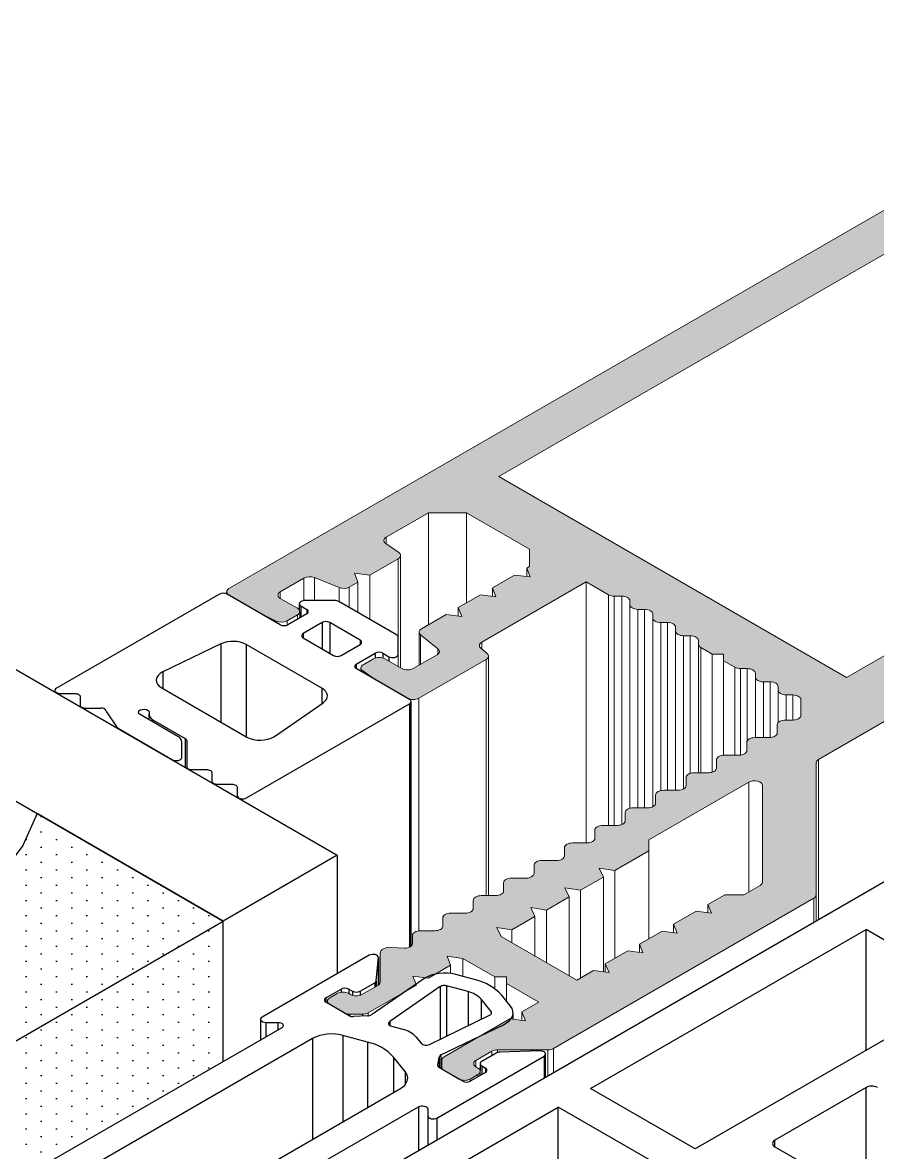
# Model space of a CAD drawing. Header units: millimetres. Extents: x 12 to 3612, y 18 to 315.
# Drawn here: x 308.69 to 326.5, y 238.19 to 261.73 of the extents above; entities that cross this region are included whole.
import ezdxf

# ---------------------------------------------------------------- set-up
doc = ezdxf.new("R2010")
doc.units = ezdxf.units.MM
doc.linetypes.add('SLD-Katı', pattern=[0])
doc.layers.add('Aksesuar', color=7, linetype='Continuous')
pattern_1 = [(90, (1216.48986, -6036.8666), (-0.3175, 0.15875), [0, -0.3175])]

# ---------------------------------------------------------------- blocks, each defined once
blk = doc.blocks.new('MN50ICV_F.G.')
h = blk.add_hatch(color=253)
h.paths.add_polyline_path([(-133.801, 549.916), (-101.087, 568.801), (-109.998, 573.946), (-149.484, 551.151, 0.577391), (-149.505, 551.025), (-149.484, 551.013), (-148.816, 550.628, 0.017894), (-148.805, 550.622), (-148.498, 550.473, 0.228585), (-148.271, 550.479), (-148.059, 550.602, 0.690074), (-148.059, 550.739), (-148.415, 550.945, -0.690062), (-148.415, 551.082), (-147.921, 551.367, -0.214366), (-147.705, 551.378), (-147.191, 551.17, 0.214356), (-146.976, 551.181), (-146.799, 551.283), (-146.87, 551.471), (-146.546, 551.429), (-145.955, 551.77), (-145.935, 551.784), (-145.92, 551.8), (-145.91, 551.817), (-145.906, 551.835), (-145.907, 551.853), (-145.915, 551.87), (-145.927, 551.887), (-145.945, 551.901), (-146.217, 552.088), (-146.235, 552.103), (-146.247, 552.12), (-146.255, 552.137), (-146.256, 552.155), (-146.252, 552.173), (-146.242, 552.19), (-146.227, 552.206), (-146.207, 552.219), (-145.326, 552.728), (-144.534, 552.728), (-143.219, 551.969), (-143.219, 551.612), (-143.279, 551.578), (-143.207, 551.391), (-143.531, 551.432), (-143.992, 551.166), (-143.92, 550.979), (-144.244, 551.021), (-144.705, 550.755), (-144.633, 550.568), (-144.957, 550.609), (-145.471, 550.312), (-145.49, 550.299), (-145.504, 550.285), (-145.514, 550.269), (-145.519, 550.252), (-145.519, 550.235), (-145.514, 550.219), (-145.504, 550.203), (-145.49, 550.188), (-145.129, 549.891), (-145.115, 549.876), (-145.105, 549.861), (-145.1, 549.844), (-145.1, 549.827), (-145.105, 549.81), (-145.115, 549.794), (-145.129, 549.78), (-145.148, 549.767), (-145.643, 549.481, -0.243681), (-145.88, 549.481), (-146.237, 549.687, 0.243687), (-146.474, 549.687), (-146.687, 549.564), (-146.707, 549.551), (-146.722, 549.535), (-146.732, 549.518), (-146.736, 549.5), (-146.735, 549.482), (-146.728, 549.465), (-146.715, 549.448), (-146.697, 549.433), (-146.439, 549.256, 0.019291), (-146.43, 549.25), (-146.43, 549.25), (-145.761, 548.864, 0.243683), (-145.524, 548.864), (-144.122, 549.673), (-144.103, 549.686), (-144.089, 549.701), (-144.079, 549.717), (-144.073, 549.734), (-144.073, 549.75), (-144.079, 549.767), (-144.089, 549.783), (-144.103, 549.798), (-144.235, 549.906), (-144.25, 549.921), (-144.26, 549.937), (-144.265, 549.954), (-144.265, 549.971), (-144.26, 549.987), (-144.25, 550.003), (-144.235, 550.018), (-144.216, 550.031), (-142.039, 551.288), (-141.573, 551.019, 0.128038), (-141.454, 550.991), (-141.296, 550.991), (-141.263, 550.989), (-141.232, 550.983), (-141.203, 550.974), (-141.177, 550.962), (-141.156, 550.947), (-141.141, 550.931), (-141.131, 550.913), (-141.128, 550.894), (-141.128, 550.813), (-141.125, 550.794), (-141.115, 550.776), (-141.1, 550.759), (-141.079, 550.745), (-141.053, 550.733), (-141.024, 550.724), (-140.993, 550.718), (-140.96, 550.716), (-140.821, 550.716), (-140.788, 550.714), (-140.756, 550.709), (-140.727, 550.7), (-140.702, 550.688), (-140.681, 550.673), (-140.665, 550.656), (-140.656, 550.638), (-140.653, 550.619), (-140.653, 550.539), (-140.649, 550.52), (-140.64, 550.502), (-140.624, 550.485), (-140.603, 550.47), (-140.578, 550.458), (-140.549, 550.449), (-140.517, 550.444), (-140.485, 550.442), (-140.345, 550.442), (-140.313, 550.44), (-140.281, 550.434), (-140.252, 550.426), (-140.227, 550.413), (-140.206, 550.399), (-140.19, 550.382), (-140.181, 550.364), (-140.177, 550.345), (-140.177, 550.265), (-140.174, 550.246), (-140.165, 550.227), (-140.149, 550.211), (-140.128, 550.196), (-140.103, 550.184), (-140.074, 550.175), (-140.042, 550.169), (-140.009, 550.167), (-139.87, 550.167), (-139.837, 550.166), (-139.806, 550.16), (-139.777, 550.151), (-139.751, 550.139), (-139.73, 550.124), (-139.715, 550.108), (-139.705, 550.089), (-139.702, 550.07), (-139.702, 549.99, 0.267638), (-139.653, 549.922), (-139.415, 549.784), (-139.177, 549.784), (-139.177, 549.647), (-138.94, 549.51, 0.128037), (-138.821, 549.482), (-138.682, 549.482), (-138.649, 549.48), (-138.618, 549.474), (-138.589, 549.465), (-138.563, 549.453), (-138.542, 549.438), (-138.527, 549.422), (-138.517, 549.404), (-138.514, 549.385), (-138.514, 549.304), (-138.511, 549.285), (-138.501, 549.267), (-138.486, 549.25), (-138.465, 549.236), (-138.439, 549.224), (-138.41, 549.215), (-138.379, 549.209), (-138.346, 549.207), (-138.207, 549.207), (-138.174, 549.205), (-138.142, 549.2), (-138.113, 549.191), (-138.088, 549.179), (-138.067, 549.164), (-138.051, 549.147), (-138.042, 549.129), (-138.039, 549.11), (-138.039, 549.03), (-138.035, 549.011), (-138.026, 548.993), (-138.01, 548.976), (-137.989, 548.961), (-137.964, 548.949), (-137.935, 548.94), (-137.903, 548.935), (-137.871, 548.933), (-137.731, 548.933), (-137.699, 548.931), (-137.667, 548.925), (-137.638, 548.917), (-137.613, 548.904), (-137.592, 548.89), (-137.576, 548.873), (-137.567, 548.855), (-137.563, 548.836), (-137.563, 548.507), (-137.567, 548.488), (-137.576, 548.47), (-137.592, 548.453), (-137.613, 548.438), (-137.638, 548.426), (-137.667, 548.417), (-137.699, 548.412), (-137.731, 548.41), (-137.889, 548.41), (-137.922, 548.408), (-137.953, 548.402), (-137.982, 548.393), (-138.008, 548.381), (-138.029, 548.367), (-138.044, 548.35), (-138.054, 548.332), (-138.057, 548.313), (-138.057, 548.141), (-138.06, 548.122), (-138.07, 548.104), (-138.085, 548.087), (-138.106, 548.072), (-138.132, 548.06), (-138.161, 548.051), (-138.192, 548.046), (-138.225, 548.044), (-138.514, 548.044), (-138.523, 548.044), (-138.556, 548.042), (-138.587, 548.037), (-138.616, 548.028), (-138.642, 548.016), (-138.662, 548.001), (-138.678, 547.984), (-138.688, 547.966), (-138.691, 547.947), (-138.691, 547.775), (-138.694, 547.756), (-138.704, 547.738), (-138.719, 547.721), (-138.74, 547.707), (-138.765, 547.695), (-138.795, 547.686), (-138.826, 547.68), (-138.859, 547.678), (-139.156, 547.678), (-139.189, 547.676), (-139.221, 547.671), (-139.25, 547.662), (-139.275, 547.65), (-139.296, 547.635), (-139.312, 547.618), (-139.321, 547.6), (-139.324, 547.581), (-139.324, 547.409), (-139.328, 547.39), (-139.337, 547.372), (-139.353, 547.355), (-139.374, 547.341), (-139.399, 547.329), (-139.428, 547.32), (-139.46, 547.314), (-139.492, 547.312), (-139.702, 547.312), (-139.79, 547.312), (-139.823, 547.31), (-139.854, 547.305), (-139.883, 547.296), (-139.909, 547.284), (-139.93, 547.269), (-139.945, 547.252), (-139.955, 547.234), (-139.958, 547.215), (-139.958, 547.044), (-139.961, 547.025), (-139.971, 547.006), (-139.986, 546.99), (-140.007, 546.975), (-140.033, 546.963), (-140.062, 546.954), (-140.093, 546.948), (-140.126, 546.947), (-140.177, 546.947), (-140.424, 546.947), (-140.457, 546.945), (-140.488, 546.939), (-140.517, 546.93), (-140.543, 546.918), (-140.564, 546.903), (-140.579, 546.887), (-140.589, 546.868), (-140.592, 546.85), (-140.592, 546.678), (-140.595, 546.659), (-140.605, 546.641), (-140.62, 546.624), (-140.641, 546.609), (-140.653, 546.604), (-140.666, 546.597), (-140.696, 546.588), (-140.727, 546.583), (-140.76, 546.581), (-141.057, 546.581), (-141.09, 546.579), (-141.122, 546.573), (-141.151, 546.564), (-141.176, 546.552), (-141.197, 546.538), (-141.213, 546.521), (-141.222, 546.503), (-141.226, 546.484), (-141.226, 546.312), (-141.229, 546.293), (-141.238, 546.275), (-141.254, 546.258), (-141.275, 546.243), (-141.3, 546.231), (-141.329, 546.222), (-141.361, 546.217), (-141.394, 546.215), (-141.691, 546.215), (-141.724, 546.213), (-141.755, 546.208), (-141.785, 546.199), (-141.81, 546.186), (-141.831, 546.172), (-141.846, 546.155), (-141.856, 546.137), (-141.859, 546.118), (-141.859, 545.946), (-141.862, 545.927), (-141.872, 545.909), (-141.888, 545.892), (-141.908, 545.877), (-141.934, 545.865), (-141.963, 545.856), (-141.994, 545.851), (-142.027, 545.849), (-142.325, 545.849), (-142.358, 545.847), (-142.389, 545.842), (-142.418, 545.833), (-142.444, 545.821), (-142.465, 545.806), (-142.48, 545.789), (-142.49, 545.771), (-142.493, 545.752), (-142.493, 545.58), (-142.496, 545.561), (-142.506, 545.543), (-142.521, 545.526), (-142.542, 545.512), (-142.568, 545.5), (-142.597, 545.491), (-142.628, 545.485), (-142.661, 545.483), (-142.959, 545.483), (-142.991, 545.481), (-143.023, 545.476), (-143.052, 545.467), (-143.077, 545.455), (-143.098, 545.44), (-143.114, 545.423), (-143.123, 545.405), (-143.127, 545.386), (-143.127, 545.214), (-143.13, 545.196), (-143.139, 545.177), (-143.155, 545.161), (-143.176, 545.146), (-143.201, 545.134), (-143.23, 545.125), (-143.262, 545.119), (-143.295, 545.117), (-143.592, 545.117), (-143.625, 545.116), (-143.657, 545.11), (-143.686, 545.101), (-143.711, 545.089), (-143.732, 545.074), (-143.747, 545.058), (-143.757, 545.039), (-143.76, 545.02), (-143.76, 544.849), (-143.763, 544.83), (-143.773, 544.812), (-143.789, 544.795), (-143.809, 544.78), (-143.835, 544.768), (-143.864, 544.759), (-143.895, 544.753), (-143.928, 544.752), (-144.226, 544.752), (-144.259, 544.75), (-144.29, 544.744), (-144.319, 544.735), (-144.345, 544.723), (-144.366, 544.709), (-144.381, 544.692), (-144.391, 544.674), (-144.394, 544.655), (-144.394, 544.483), (-144.397, 544.464), (-144.407, 544.446), (-144.422, 544.429), (-144.443, 544.414), (-144.469, 544.402), (-144.498, 544.393), (-144.529, 544.388), (-144.562, 544.386), (-144.86, 544.386), (-144.892, 544.384), (-144.924, 544.378), (-144.953, 544.369), (-144.978, 544.357), (-144.999, 544.343), (-145.015, 544.326), (-145.024, 544.308), (-145.028, 544.289), (-145.028, 544.117), (-145.031, 544.098), (-145.04, 544.08), (-145.056, 544.063), (-145.077, 544.048), (-145.102, 544.036), (-145.131, 544.027), (-145.163, 544.022), (-145.196, 544.02), (-145.493, 544.02), (-145.526, 544.018), (-145.558, 544.013), (-145.587, 544.004), (-145.612, 543.992), (-145.633, 543.977), (-145.648, 543.96), (-145.658, 543.942), (-145.661, 543.923), (-145.661, 543.751), (-145.665, 543.732), (-145.674, 543.714), (-145.69, 543.697), (-145.71, 543.683), (-145.736, 543.671), (-145.765, 543.662), (-145.797, 543.656), (-145.829, 543.654), (-146.101, 543.674), (-146.144, 543.675), (-146.187, 543.67), (-146.227, 543.66), (-146.262, 543.646), (-146.292, 543.628), (-146.314, 543.606), (-146.327, 543.582), (-146.332, 543.557), (-146.332, 542.951, -0.267621), (-146.381, 542.882), (-146.712, 542.691, -0.243682), (-146.95, 542.691), (-146.989, 542.714, 0.243687), (-147.227, 542.714), (-147.385, 542.622, 0.577374), (-147.406, 542.497), (-147.385, 542.485), (-147.078, 542.308, 0.128054), (-146.959, 542.279), (-146.702, 542.279, 0.128031), (-146.584, 542.308), (-145.821, 542.748), (-145.586, 542.91), (-145.65, 543.075), (-145.387, 543.042, -0.064877), (-145.18, 543.118), (-144.865, 543.3), (-144.937, 543.487), (-144.613, 543.445), (-143.94, 543.057), (-143.702, 543.057), (-143.702, 542.92), (-143.029, 542.531), (-143.378, 542.329), (-143.306, 542.142), (-143.611, 542.181), (-143.645, 542.143), (-143.698, 542.1), (-143.764, 542.063), (-144.237, 541.833), (-144.999, 541.393, 0.267626), (-145.049, 541.325), (-145.049, 541.176, 0.215673), (-145.014, 541.116), (-144.999, 541.108), (-144.692, 540.931, 0.243686), (-144.454, 540.931), (-144.296, 541.022, 0.690073), (-144.296, 541.159), (-144.336, 541.182, -0.690067), (-144.336, 541.319), (-144.005, 541.51, -0.128035), (-143.886, 541.539), (-142.837, 541.539, 0.128031), (-142.718, 541.567), (-137.296, 544.697, 0.267612), (-137.246, 544.766), (-137.246, 547.521, -0.267644), (-137.197, 547.589), (-134.593, 549.093, -0.243687), (-134.355, 549.093), (-132.929, 548.27, -0.690073), (-132.929, 548.133), (-133.484, 547.812, 0.690073), (-133.484, 547.675), (-132.929, 547.355, 0.243686), (-132.692, 547.355), (-131.147, 548.247), (-133.009, 549.321, -0.080572), (-133.029, 549.333), (-133.801, 549.779, -0.690067)])
h.paths.add_polyline_path([(-143.9, 544.086), (-143.588, 544.037), (-143.108, 544.314), (-143.195, 544.502), (-142.87, 544.451), (-142.395, 544.726), (-142.482, 544.913), (-142.157, 544.863), (-141.682, 545.137), (-141.769, 545.325), (-141.444, 545.275), (-140.734, 545.685), (-140.734, 545.913), (-138.653, 547.114), (-138.614, 547.131), (-138.567, 547.141), (-138.518, 547.142), (-138.47, 547.136), (-138.428, 547.121), (-138.395, 547.1), (-138.374, 547.074), (-138.367, 547.046), (-138.367, 545.034, -0.267644), (-138.416, 544.965), (-138.754, 544.77), (-139.15, 544.77), (-139.504, 544.566), (-139.431, 544.384), (-139.746, 544.426), (-140.217, 544.154), (-140.144, 543.972), (-140.459, 544.014), (-140.93, 543.742), (-140.857, 543.561), (-141.172, 543.603), (-141.647, 543.329), (-141.563, 543.148), (-141.885, 543.191), (-142.237, 542.988), (-143.813, 543.898)], flags=16)
h.paths.add_polyline_path([(-143.86, 553.483), (-110.394, 572.802), (-103.146, 568.618), (-136.613, 549.299)], flags=16)
h.paths.add_polyline_path([(-145.326, 543.034), (-145.18, 543.118, 0.064877), (-145.387, 543.042)], flags=16)
h.paths.add_polyline_path([(-145.821, 542.748), (-145.578, 542.888), (-145.586, 542.91)], flags=16)
h.paths.add_polyline_path([(-143.698, 542.1), (-143.645, 542.143), (-143.611, 542.181), (-143.63, 542.184), (-144.237, 541.833), (-143.764, 542.063)], flags=16)
at = {"layer": 'Aksesuar'}
h = blk.add_hatch(dxfattribs=at)
h.set_pattern_fill('DOTS', color=253, scale=0.2, angle=90)
h.set_pattern_definition(pattern_1)
h.paths.add_polyline_path([(-155.94, 540.565), (-149.603, 544.223), (-153.484, 546.463), (-153.783, 545.798), (-154.252, 545.166), (-154.882, 544.582), (-155.658, 544.06), (-156.562, 543.612), (-157.573, 543.249), (-158.668, 542.978), (-159.821, 542.805)])
h = blk.add_hatch(dxfattribs=at)
h.set_pattern_fill('DOTS', color=253, scale=0.2, angle=90)
h.set_pattern_definition(pattern_1)
h.paths.add_polyline_path([(-149.603, 541.296), (-149.603, 544.223), (-155.94, 540.565), (-155.94, 538.095), (-154.101, 539.157), (-154.074, 539.169), (-154.043, 539.175), (-154.011, 539.176), (-153.979, 539.171), (-153.95, 539.161), (-153.928, 539.147), (-153.914, 539.13), (-153.909, 539.111), (-153.909, 538.966), (-153.905, 538.948), (-153.891, 538.931), (-153.869, 538.916), (-153.84, 538.907), (-153.808, 538.902), (-153.776, 538.903), (-153.745, 538.909), (-153.718, 538.921)])
at = {"color": 7, "linetype": 'SLD-Katı', "lineweight": 15, "ltscale": 10}
for p, q in [((-109.998, 573.946), (-149.484, 551.151)), ((-143.86, 553.483), (-110.394, 572.802)), ((-136.613, 549.299), (-103.146, 568.618)), ((-136.613, 549.299), (-143.86, 553.483)), ((-146.207, 552.219), (-145.326, 552.728)), ((-145.326, 552.728), (-144.534, 552.728)), ((-145.326, 550.396), (-145.326, 552.728)), ((-144.534, 552.728), (-143.219, 551.969)), ((-144.534, 552.728), (-144.534, 550.853)), ((-145.945, 551.901), (-146.217, 552.088)), ((-145.906, 549.496), (-145.906, 551.839)), ((-143.219, 551.969), (-143.219, 551.612)), ((-146.546, 551.429), (-145.955, 551.77)), ((-143.219, 551.612), (-143.279, 551.578)), ((-143.279, 551.578), (-143.207, 551.391)), ((-143.279, 551.4), (-143.279, 551.578)), ((-148.415, 551.082), (-147.921, 551.367)), ((-147.705, 551.378), (-147.191, 551.17)), ((-146.87, 551.471), (-146.546, 551.429)), ((-146.799, 551.283), (-146.87, 551.471)), ((-146.546, 550.506), (-146.546, 551.429)), ((-143.531, 551.432), (-143.992, 551.166)), ((-143.207, 551.391), (-143.531, 551.432)), ((-146.976, 551.181), (-146.799, 551.283)), ((-146.799, 550.652), (-146.799, 551.283)), ((-144.216, 550.031), (-142.039, 551.288)), ((-143.992, 551.166), (-143.92, 550.979)), ((-143.992, 550.988), (-143.992, 551.166)), ((-142.039, 551.288), (-141.573, 551.019)), ((-142.039, 545.849), (-142.039, 551.288)), ((-149.534, 551.082), (-149.534, 551.041)), ((-149.484, 551.013), (-148.816, 550.628)), ((-148.059, 550.739), (-148.415, 550.945)), ((-144.244, 551.021), (-144.705, 550.755)), ((-143.92, 550.979), (-144.244, 551.021)), ((-141.454, 550.991), (-141.296, 550.991)), ((-141.128, 550.894), (-141.128, 550.813)), ((-141.128, 546.572), (-141.128, 550.894)), ((-148.805, 550.622), (-148.498, 550.473)), ((-148.009, 550.539), (-148.009, 550.67)), ((-144.705, 550.755), (-144.633, 550.568)), ((-144.705, 550.577), (-144.705, 550.755)), ((-141.128, 546.572), (-141.128, 550.813)), ((-140.96, 550.716), (-140.821, 550.716)), ((-140.653, 550.539), (-140.653, 550.619)), ((-140.653, 546.603), (-140.653, 550.619)), ((-148.271, 550.479), (-148.059, 550.602)), ((-144.957, 550.609), (-145.471, 550.312)), ((-144.633, 550.568), (-144.957, 550.609)), ((-140.653, 546.603), (-140.653, 550.539)), ((-140.485, 550.442), (-140.345, 550.442)), ((-145.52, 550.244), (-145.52, 549.552)), ((-145.49, 550.188), (-145.129, 549.891)), ((-140.177, 550.265), (-140.177, 550.345)), ((-140.177, 546.947), (-140.177, 550.345)), ((-140.177, 546.947), (-140.177, 550.265)), ((-140.009, 550.167), (-139.87, 550.167)), ((-139.702, 549.99), (-139.702, 550.07)), ((-139.702, 547.312), (-139.702, 550.07)), ((-139.702, 547.312), (-139.702, 549.99)), ((-139.415, 549.784), (-139.653, 549.922)), ((-146.474, 549.687), (-146.687, 549.564)), ((-145.88, 549.481), (-146.237, 549.687)), ((-145.959, 549.775), (-145.959, 549.527)), ((-145.148, 549.767), (-145.643, 549.481)), ((-145.524, 548.864), (-144.122, 549.673)), ((-144.103, 549.798), (-144.235, 549.906)), ((-144.073, 544.752), (-144.073, 549.742)), ((-139.177, 549.784), (-139.415, 549.784)), ((-139.415, 547.323), (-139.415, 549.784)), ((-139.177, 549.784), (-139.177, 549.647)), ((-146.736, 549.496), (-146.736, 549.427)), ((-139.177, 549.647), (-138.94, 549.51)), ((-139.177, 547.677), (-139.177, 549.647)), ((-138.821, 549.482), (-138.682, 549.482)), ((-146.697, 549.433), (-146.439, 549.256)), ((-146.43, 549.25), (-145.761, 548.864)), ((-138.514, 549.304), (-138.514, 549.385)), ((-138.514, 548.044), (-138.514, 549.385)), ((-138.514, 548.044), (-138.514, 549.304)), ((-138.207, 549.207), (-138.346, 549.207)), ((-138.039, 549.03), (-138.039, 549.11)), ((-138.039, 548.357), (-138.039, 549.11)), ((-138.039, 548.357), (-138.039, 549.03)), ((-134.593, 549.093), (-137.197, 547.589)), ((-137.871, 548.933), (-137.731, 548.933)), ((-137.563, 548.507), (-137.563, 548.836)), ((-138.057, 548.313), (-138.057, 548.141)), ((-137.889, 548.41), (-137.731, 548.41)), ((-138.523, 548.044), (-138.225, 548.044)), ((-138.691, 547.947), (-138.691, 547.775)), ((-139.324, 547.581), (-139.324, 547.409)), ((-139.156, 547.678), (-138.859, 547.678)), ((-137.246, 544.766), (-137.246, 547.521)), ((-138.653, 547.114), (-140.734, 545.913)), ((-139.958, 547.215), (-139.958, 547.044)), ((-139.79, 547.312), (-139.492, 547.312)), ((-140.592, 546.85), (-140.592, 546.678)), ((-140.424, 546.947), (-140.126, 546.947)), ((-138.367, 545.034), (-138.367, 547.046)), ((-141.226, 546.484), (-141.226, 546.312)), ((-141.057, 546.581), (-140.76, 546.581)), ((-141.691, 546.215), (-141.394, 546.215)), ((-141.859, 546.118), (-141.859, 545.946)), ((-140.734, 545.913), (-140.734, 545.685)), ((-142.493, 545.752), (-142.493, 545.58)), ((-142.325, 545.849), (-142.027, 545.849)), ((-140.734, 545.685), (-141.444, 545.275)), ((-140.734, 543.856), (-140.734, 545.685)), ((-142.959, 545.483), (-142.661, 545.483)), ((-143.127, 545.386), (-143.127, 545.214)), ((-141.444, 545.275), (-141.769, 545.325)), ((-141.769, 545.325), (-141.682, 545.137)), ((-141.444, 543.445), (-141.444, 545.275)), ((-143.76, 545.02), (-143.76, 544.849)), ((-143.592, 545.117), (-143.295, 545.117)), ((-141.682, 545.137), (-142.157, 544.863)), ((-141.682, 543.164), (-141.682, 545.137)), ((-138.754, 544.77), (-138.416, 544.965)), ((-144.226, 544.752), (-143.928, 544.752)), ((-142.157, 544.863), (-142.482, 544.913)), ((-142.482, 544.913), (-142.395, 544.726)), ((-142.157, 543.034), (-142.157, 544.863)), ((-139.504, 544.566), (-139.15, 544.77)), ((-139.15, 544.77), (-138.754, 544.77)), ((-137.246, 544.223), (-137.246, 544.766)), ((-144.394, 544.655), (-144.394, 544.483)), ((-142.87, 544.451), (-143.195, 544.502)), ((-143.195, 544.502), (-143.108, 544.314)), ((-142.395, 544.726), (-142.87, 544.451)), ((-142.718, 541.567), (-137.296, 544.697)), ((-142.395, 543.08), (-142.395, 544.726)), ((-139.431, 544.384), (-139.504, 544.566)), ((-139.504, 544.394), (-139.504, 544.566)), ((-145.028, 544.289), (-145.028, 544.117)), ((-144.86, 544.386), (-144.562, 544.386)), ((-143.108, 544.314), (-143.588, 544.037)), ((-143.108, 543.491), (-143.108, 544.314)), ((-142.87, 543.354), (-142.87, 544.451)), ((-140.217, 544.154), (-139.746, 544.426)), ((-139.746, 544.426), (-139.431, 544.384)), ((-143.588, 544.037), (-143.9, 544.086)), ((-143.9, 544.086), (-143.813, 543.898)), ((-143.588, 543.768), (-143.588, 544.037)), ((-140.144, 543.972), (-140.217, 544.154)), ((-140.217, 543.982), (-140.217, 544.154)), ((-145.661, 543.923), (-145.661, 543.751)), ((-145.493, 544.02), (-145.196, 544.02)), ((-143.813, 543.898), (-142.237, 542.988)), ((-140.93, 543.742), (-140.459, 544.014)), ((-140.459, 544.014), (-140.144, 543.972)), ((-146.332, 542.951), (-146.332, 543.557)), ((-146.101, 543.674), (-145.829, 543.654)), ((-141.647, 543.329), (-141.172, 543.603)), ((-141.172, 543.603), (-140.857, 543.561)), ((-140.857, 543.561), (-140.93, 543.742)), ((-140.93, 543.571), (-140.93, 543.742)), ((-144.937, 543.487), (-144.613, 543.445)), ((-144.865, 543.3), (-144.937, 543.487)), ((-144.613, 543.445), (-143.94, 543.057)), ((-144.613, 543.067), (-144.613, 543.445)), ((-141.563, 543.148), (-141.647, 543.329)), ((-141.647, 543.16), (-141.647, 543.329)), ((-145.326, 543.034), (-144.865, 543.3)), ((-144.865, 543.128), (-144.865, 543.3)), ((-142.237, 542.988), (-141.885, 543.191)), ((-141.885, 543.191), (-141.563, 543.148)), ((-146.712, 542.691), (-146.381, 542.882)), ((-146.584, 542.308), (-145.578, 542.888)), ((-145.65, 543.075), (-145.326, 543.034)), ((-145.578, 542.888), (-145.65, 543.075)), ((-143.94, 543.057), (-143.702, 543.057)), ((-143.94, 542.808), (-143.94, 543.057)), ((-143.702, 543.057), (-143.702, 542.92)), ((-143.702, 542.92), (-143.029, 542.531)), ((-143.702, 542.554), (-143.702, 542.92)), ((-147.385, 542.622), (-147.227, 542.714)), ((-146.989, 542.714), (-146.95, 542.691)), ((-147.434, 542.554), (-147.434, 542.514)), ((-147.078, 542.308), (-147.385, 542.485)), ((-143.029, 542.531), (-143.378, 542.329)), ((-146.959, 542.279), (-146.702, 542.279)), ((-143.63, 542.184), (-144.999, 541.393)), ((-143.306, 542.142), (-143.63, 542.184)), ((-143.378, 542.329), (-143.306, 542.142)), ((-143.378, 542.151), (-143.378, 542.329)), ((-144.336, 541.319), (-144.005, 541.51)), ((-143.886, 541.539), (-142.837, 541.539)), ((-145.049, 541.325), (-145.049, 541.176)), ((-145.049, 541.136), (-145.049, 541.176)), ((-144.999, 541.108), (-144.692, 540.931)), ((-144.454, 540.931), (-144.296, 541.022)), ((-144.296, 541.159), (-144.336, 541.182)), ((-144.247, 541.005), (-144.247, 541.091))]:
    blk.add_line(p, q, dxfattribs=at)
at = {"color": 8, "linetype": 'SLD-Katı', "lineweight": 15, "ltscale": 10}
for p, q in [((-146.207, 552.219), (-146.207, 552.082)), ((-145.955, 549.525), (-145.955, 551.77)), ((-147.921, 550.899), (-147.921, 551.367)), ((-147.705, 551.378), (-147.705, 550.899)), ((-147.191, 550.878), (-147.191, 551.17)), ((-146.976, 551.181), (-146.976, 550.754)), ((-148.415, 551.082), (-148.415, 550.945)), ((-141.573, 546.215), (-141.573, 551.019)), ((-141.454, 546.215), (-141.454, 550.991)), ((-141.296, 546.233), (-141.296, 550.991)), ((-148.805, 550.622), (-148.805, 550.621)), ((-140.96, 546.581), (-140.96, 550.716)), ((-140.821, 546.581), (-140.821, 550.716)), ((-148.498, 550.444), (-148.498, 550.473)), ((-148.271, 550.479), (-148.271, 550.389)), ((-148.059, 550.51), (-148.059, 550.602)), ((-140.485, 546.94), (-140.485, 550.442)), ((-140.345, 546.947), (-140.345, 550.442)), ((-145.49, 550.188), (-145.49, 549.57)), ((-140.009, 546.974), (-140.009, 550.167)), ((-139.87, 547.301), (-139.87, 550.167)), ((-144.216, 550.031), (-144.216, 549.891)), ((-139.653, 547.312), (-139.653, 549.922)), ((-145.129, 549.78), (-145.129, 549.891)), ((-144.122, 544.752), (-144.122, 549.673)), ((-138.94, 547.678), (-138.94, 549.51)), ((-138.821, 547.681), (-138.821, 549.482)), ((-138.682, 547.978), (-138.682, 549.482)), ((-146.697, 549.433), (-146.697, 549.404)), ((-146.439, 549.256), (-146.439, 549.256)), ((-138.346, 548.044), (-138.346, 549.207)), ((-138.207, 548.045), (-138.207, 549.207)), ((-145.524, 548.864), (-145.524, 544.018)), ((-137.871, 548.41), (-137.871, 548.933)), ((-137.731, 548.41), (-137.731, 548.933)), ((-137.563, 548.507), (-137.563, 548.836)), ((-137.197, 547.589), (-137.197, 544.251)), ((-138.653, 544.828), (-138.653, 547.114)), ((-137.296, 544.194), (-137.296, 544.697)), ((-146.959, 542.279), (-146.959, 542.241)), ((-146.702, 542.241), (-146.702, 542.279)), ((-146.584, 542.308), (-146.584, 542.247)), ((-144.005, 541.419), (-144.005, 541.51)), ((-143.886, 541.539), (-143.886, 541.483)), ((-142.837, 540.996), (-142.837, 541.539)), ((-142.718, 541.567), (-142.718, 541.064)), ((-144.336, 541.319), (-144.336, 541.182)), ((-144.296, 540.976), (-144.296, 541.022)), ((-144.454, 540.931), (-144.454, 540.885))]:
    blk.add_line(p, q, dxfattribs=at)
at = {"color": 35}
for p, q in [((-149.682, 551.036), (-153.081, 549.074)), ((-148.415, 550.396), (-149.524, 551.036)), ((-147.273, 550.899), (-147.907, 550.899)), ((-145.992, 550.186), (-147.194, 550.88)), ((-147.861, 550.625), (-148.257, 550.396)), ((-148.019, 550.834), (-148.019, 550.703)), ((-147.986, 550.789), (-147.861, 550.716)), ((-147.986, 550.789), (-147.986, 550.552)), ((-147.861, 550.716), (-147.861, 550.625)), ((-147.544, 550.442), (-147.94, 550.213)), ((-147.544, 550.442), (-147.544, 549.893)), ((-146.752, 550.076), (-147.385, 550.442)), ((-147.385, 550.442), (-147.385, 549.802)), ((-147.94, 550.213), (-147.94, 550.122)), ((-149.654, 549.996), (-150.86, 549.412)), ((-149.654, 549.996), (-149.654, 548.367)), ((-147.547, 549.072), (-149.124, 549.982)), ((-149.124, 549.982), (-149.124, 548.062)), ((-147.94, 550.122), (-147.306, 549.756)), ((-147.148, 549.756), (-146.752, 549.984)), ((-146.752, 550.076), (-146.752, 549.984)), ((-145.959, 549.775), (-145.959, 550.141)), ((-146.831, 549.573), (-146.435, 549.802)), ((-146.435, 549.802), (-146.435, 549.704)), ((-146.276, 549.802), (-146.151, 549.729)), ((-146.276, 549.802), (-146.276, 549.704)), ((-146.151, 549.729), (-146.151, 549.638)), ((-146.831, 549.573), (-146.831, 549.481)), ((-145.722, 548.841), (-146.831, 549.481)), ((-150.86, 549.412), (-150.86, 549.064)), ((-150.885, 549.078), (-149.114, 548.056)), ((-147.547, 549.072), (-147.547, 548.751)), ((-153.002, 548.964), (-152.698, 548.964)), ((-152.586, 548.899), (-152.586, 548.724)), ((-149.12, 546.788), (-145.722, 548.75)), ((-148.536, 548.07), (-147.524, 548.766)), ((-145.722, 548.75), (-145.722, 543.677)), ((-145.689, 543.698), (-145.689, 548.796)), ((-152.474, 548.659), (-152.154, 548.659)), ((-152.035, 548.581), (-151.822, 548.264)), ((-150.549, 548.07), (-151.338, 548.526)), ((-151.153, 548.531), (-151.153, 548.419)), ((-151.071, 548.417), (-150.399, 548.029)), ((-151.071, 548.417), (-151.071, 548.371)), ((-151.797, 548.242), (-150.658, 547.584)), ((-150.399, 548.029), (-150.399, 547.426)), ((-150.467, 547.63), (-150.467, 547.956)), ((-150.366, 547.983), (-150.366, 547.442)), ((-150.254, 547.378), (-149.951, 547.378)), ((-149.839, 547.313), (-149.839, 547.138)), ((-149.727, 547.073), (-149.424, 547.073)), ((-149.312, 547.009), (-149.312, 546.834))]:
    blk.add_line(p, q, dxfattribs=at)
at = {"color": 31}
for p, q in [((-133.395, 546.446), (-149.712, 537.026)), ((-141.95, 540.73), (-136.207, 544.045)), ((-134.029, 542.788), (-136.207, 544.045)), ((-136.207, 541.531), (-136.207, 544.045)), ((-146.562, 543.509), (-148.794, 542.221)), ((-146.415, 542.978), (-146.371, 543.46)), ((-146.371, 542.889), (-146.371, 543.464)), ((-146.371, 543.46), (-146.371, 542.889)), ((-144.349, 542.996), (-144.758, 543.106)), ((-146.752, 542.76), (-146.447, 542.935)), ((-145.424, 543.021), (-146.517, 542.269)), ((-146.447, 542.935), (-146.447, 542.844)), ((-146.415, 542.978), (-146.415, 542.863)), ((-145.081, 542.855), (-146.135, 542.13)), ((-145.081, 542.855), (-145.081, 541.762)), ((-144.501, 542.752), (-144.948, 542.872)), ((-144.948, 542.872), (-144.948, 541.827)), ((-147.464, 542.622), (-147.148, 542.805)), ((-147.464, 542.622), (-147.464, 542.531)), ((-147.148, 542.805), (-147.148, 542.74)), ((-146.989, 542.805), (-146.91, 542.76)), ((-146.989, 542.805), (-146.989, 542.714)), ((-146.91, 542.76), (-146.91, 542.674)), ((-146.752, 542.76), (-146.752, 542.674)), ((-144.501, 542.752), (-144.501, 542.043)), ((-143.616, 542.447), (-143.807, 542.683)), ((-134.029, 542.788), (-139.771, 539.473)), ((-146.978, 542.25), (-147.464, 542.531)), ((-144.022, 542.338), (-144.23, 542.595)), ((-144.23, 542.595), (-144.23, 542.174)), ((-148.826, 542.175), (-148.826, 541.745)), ((-146.593, 542.247), (-146.889, 542.232)), ((-145.308, 541.652), (-144.052, 542.261)), ((-144.022, 542.338), (-144.022, 542.283)), ((-143.564, 542.175), (-143.564, 542.31)), ((-148.384, 542), (-153.718, 538.921)), ((-148.714, 542.111), (-148.463, 542.111)), ((-148.714, 542.111), (-148.714, 541.809)), ((-148.463, 542.111), (-148.463, 541.954)), ((-146.135, 542.13), (-146.135, 542.047)), ((-146.096, 542.03), (-145.862, 541.966)), ((-145.066, 541.432), (-143.764, 542.063)), ((-147.745, 541.775), (-152.981, 538.752)), ((-147.745, 541.775), (-147.745, 539.671)), ((-146.594, 541.7), (-147.112, 541.839)), ((-147.112, 541.839), (-147.112, 540.037)), ((-146.594, 541.7), (-146.594, 540.335)), ((-145.591, 541.81), (-145.481, 541.675)), ((-143.913, 541.472), (-144.217, 541.296)), ((-143.003, 541.516), (-143.839, 541.491)), ((-142.885, 540.968), (-142.885, 541.452)), ((-145.811, 541.088), (-146.053, 541.387)), ((-146.053, 541.387), (-146.053, 540.648)), ((-145.15, 540.117), (-142.918, 541.406)), ((-145.132, 541.217), (-145.106, 541.388)), ((-145.132, 541.217), (-145.132, 541.206)), ((-145.106, 541.388), (-145.106, 541.17)), ((-145.066, 541.432), (-145.066, 541.146)), ((-144.25, 541.251), (-144.25, 541.108)), ((-144.217, 541.205), (-144.138, 541.159)), ((-144.217, 541.205), (-144.217, 541.022)), ((-142.918, 541.406), (-142.918, 540.949)), ((-145.811, 541.088), (-145.811, 540.815)), ((-144.613, 540.885), (-145.099, 541.166)), ((-144.138, 541.068), (-144.454, 540.885)), ((-144.138, 541.159), (-144.138, 541.068)), ((-139.771, 539.473), (-141.95, 540.73)), ((-136.207, 540.753), (-138.108, 539.656)), ((-136.207, 530.481), (-136.207, 540.753)), ((-151.159, 537.7), (-145.923, 540.723)), ((-150.867, 537.275), (-145.532, 540.354)), ((-148.366, 537.026), (-142.623, 540.342)), ((-145.532, 540.354), (-145.532, 539.439)), ((-145.341, 540.308), (-145.341, 540.163)), ((-140.445, 539.084), (-142.623, 540.342)), ((-142.623, 537.827), (-142.623, 540.342)), ((-145.341, 540.163), (-145.341, 539.55)), ((-145.15, 540.117), (-145.15, 539.66)), ((-138.108, 539.519), (-138.108, 539.656)), ((-138.108, 539.519), (-137.554, 539.198))]:
    blk.add_line(p, q, dxfattribs=at)
at = {"color": 7, "linetype": 'SLD-Katı', "lineweight": 15, "ltscale": 10, "flags": 128}
for points in [[(-146.217, 552.088), (-146.235, 552.103), (-146.247, 552.12), (-146.255, 552.137), (-146.256, 552.155), (-146.252, 552.173), (-146.242, 552.19), (-146.227, 552.206), (-146.207, 552.219)], [(-145.955, 551.77), (-145.935, 551.784), (-145.92, 551.8), (-145.91, 551.817), (-145.906, 551.835), (-145.907, 551.853), (-145.915, 551.87), (-145.927, 551.887), (-145.945, 551.901)], [(-141.128, 550.894), (-141.131, 550.913), (-141.141, 550.931), (-141.156, 550.947), (-141.177, 550.962), (-141.203, 550.974), (-141.232, 550.983), (-141.263, 550.989), (-141.296, 550.991)], [(-140.96, 550.716), (-140.993, 550.718), (-141.024, 550.724), (-141.053, 550.733), (-141.079, 550.745), (-141.1, 550.759), (-141.115, 550.776), (-141.125, 550.794), (-141.128, 550.813)], [(-140.821, 550.716), (-140.788, 550.714), (-140.756, 550.709), (-140.727, 550.7), (-140.702, 550.688), (-140.681, 550.673), (-140.665, 550.656), (-140.656, 550.638), (-140.653, 550.619)], [(-140.485, 550.442), (-140.517, 550.444), (-140.549, 550.449), (-140.578, 550.458), (-140.603, 550.47), (-140.624, 550.485), (-140.64, 550.502), (-140.649, 550.52), (-140.653, 550.539)], [(-140.345, 550.442), (-140.313, 550.44), (-140.281, 550.434), (-140.252, 550.426), (-140.227, 550.413), (-140.206, 550.399), (-140.19, 550.382), (-140.181, 550.364), (-140.177, 550.345)], [(-145.471, 550.312), (-145.49, 550.299), (-145.504, 550.285), (-145.514, 550.269), (-145.519, 550.252), (-145.519, 550.235), (-145.514, 550.219), (-145.504, 550.203), (-145.49, 550.188)], [(-140.009, 550.167), (-140.042, 550.169), (-140.074, 550.175), (-140.103, 550.184), (-140.128, 550.196), (-140.149, 550.211), (-140.165, 550.227), (-140.174, 550.246), (-140.177, 550.265)], [(-139.87, 550.167), (-139.837, 550.166), (-139.806, 550.16), (-139.777, 550.151), (-139.751, 550.139), (-139.73, 550.124), (-139.715, 550.108), (-139.705, 550.089), (-139.702, 550.07)], [(-144.235, 549.906), (-144.25, 549.921), (-144.26, 549.937), (-144.265, 549.954), (-144.265, 549.971), (-144.26, 549.987), (-144.25, 550.003), (-144.235, 550.018), (-144.216, 550.031)], [(-145.129, 549.891), (-145.115, 549.876), (-145.105, 549.861), (-145.1, 549.844), (-145.1, 549.827), (-145.105, 549.81), (-145.115, 549.794), (-145.129, 549.78), (-145.148, 549.767)], [(-144.122, 549.673), (-144.103, 549.686), (-144.089, 549.701), (-144.079, 549.717), (-144.073, 549.734), (-144.073, 549.75), (-144.079, 549.767), (-144.089, 549.783), (-144.103, 549.798)], [(-146.687, 549.564), (-146.707, 549.551), (-146.722, 549.535), (-146.732, 549.518), (-146.736, 549.5), (-146.735, 549.482), (-146.728, 549.465), (-146.715, 549.448), (-146.697, 549.433)], [(-138.682, 549.482), (-138.649, 549.48), (-138.618, 549.474), (-138.589, 549.465), (-138.563, 549.453), (-138.542, 549.438), (-138.527, 549.422), (-138.517, 549.404), (-138.514, 549.385)], [(-138.346, 549.207), (-138.379, 549.209), (-138.41, 549.215), (-138.439, 549.224), (-138.465, 549.236), (-138.486, 549.25), (-138.501, 549.267), (-138.511, 549.285), (-138.514, 549.304)], [(-138.207, 549.207), (-138.174, 549.205), (-138.142, 549.2), (-138.113, 549.191), (-138.088, 549.179), (-138.067, 549.164), (-138.051, 549.147), (-138.042, 549.129), (-138.039, 549.11)], [(-137.871, 548.933), (-137.903, 548.935), (-137.935, 548.94), (-137.964, 548.949), (-137.989, 548.961), (-138.01, 548.976), (-138.026, 548.993), (-138.035, 549.011), (-138.039, 549.03)], [(-137.731, 548.933), (-137.699, 548.931), (-137.667, 548.925), (-137.638, 548.917), (-137.613, 548.904), (-137.592, 548.89), (-137.576, 548.873), (-137.567, 548.855), (-137.563, 548.836)], [(-137.563, 548.507), (-137.567, 548.488), (-137.576, 548.47), (-137.592, 548.453), (-137.613, 548.438), (-137.638, 548.426), (-137.667, 548.417), (-137.699, 548.412), (-137.731, 548.41)], [(-138.057, 548.313), (-138.054, 548.332), (-138.044, 548.35), (-138.029, 548.367), (-138.008, 548.381), (-137.982, 548.393), (-137.953, 548.402), (-137.922, 548.408), (-137.889, 548.41)], [(-138.691, 547.947), (-138.688, 547.966), (-138.678, 547.984), (-138.662, 548.001), (-138.642, 548.016), (-138.616, 548.028), (-138.587, 548.037), (-138.556, 548.042), (-138.523, 548.044)], [(-138.057, 548.141), (-138.06, 548.122), (-138.07, 548.104), (-138.085, 548.087), (-138.106, 548.072), (-138.132, 548.06), (-138.161, 548.051), (-138.192, 548.046), (-138.225, 548.044)], [(-139.324, 547.581), (-139.321, 547.6), (-139.312, 547.618), (-139.296, 547.635), (-139.275, 547.65), (-139.25, 547.662), (-139.221, 547.671), (-139.189, 547.676), (-139.156, 547.678)], [(-138.691, 547.775), (-138.694, 547.756), (-138.704, 547.738), (-138.719, 547.721), (-138.74, 547.707), (-138.765, 547.695), (-138.795, 547.686), (-138.826, 547.68), (-138.859, 547.678)], [(-139.324, 547.409), (-139.328, 547.39), (-139.337, 547.372), (-139.353, 547.355), (-139.374, 547.341), (-139.399, 547.329), (-139.428, 547.32), (-139.46, 547.314), (-139.492, 547.312)], [(-139.958, 547.215), (-139.955, 547.234), (-139.945, 547.252), (-139.93, 547.269), (-139.909, 547.284), (-139.883, 547.296), (-139.854, 547.305), (-139.823, 547.31), (-139.79, 547.312)], [(-138.653, 547.114), (-138.614, 547.131), (-138.567, 547.141), (-138.518, 547.142), (-138.47, 547.136), (-138.428, 547.121), (-138.395, 547.1), (-138.374, 547.074), (-138.367, 547.046)], [(-140.592, 546.85), (-140.589, 546.868), (-140.579, 546.887), (-140.564, 546.903), (-140.543, 546.918), (-140.517, 546.93), (-140.488, 546.939), (-140.457, 546.945), (-140.424, 546.947)], [(-139.958, 547.044), (-139.961, 547.025), (-139.971, 547.006), (-139.986, 546.99), (-140.007, 546.975), (-140.033, 546.963), (-140.062, 546.954), (-140.093, 546.948), (-140.126, 546.947)], [(-140.592, 546.678), (-140.595, 546.659), (-140.605, 546.641), (-140.62, 546.624), (-140.641, 546.609), (-140.666, 546.597), (-140.696, 546.588), (-140.727, 546.583), (-140.76, 546.581)], [(-141.226, 546.484), (-141.222, 546.503), (-141.213, 546.521), (-141.197, 546.538), (-141.176, 546.552), (-141.151, 546.564), (-141.122, 546.573), (-141.09, 546.579), (-141.057, 546.581)], [(-141.859, 546.118), (-141.856, 546.137), (-141.846, 546.155), (-141.831, 546.172), (-141.81, 546.186), (-141.785, 546.199), (-141.755, 546.208), (-141.724, 546.213), (-141.691, 546.215)], [(-141.226, 546.312), (-141.229, 546.293), (-141.238, 546.275), (-141.254, 546.258), (-141.275, 546.243), (-141.3, 546.231), (-141.329, 546.222), (-141.361, 546.217), (-141.394, 546.215)], [(-141.859, 545.946), (-141.862, 545.927), (-141.872, 545.909), (-141.888, 545.892), (-141.908, 545.877), (-141.934, 545.865), (-141.963, 545.856), (-141.994, 545.851), (-142.027, 545.849)], [(-142.493, 545.752), (-142.49, 545.771), (-142.48, 545.789), (-142.465, 545.806), (-142.444, 545.821), (-142.418, 545.833), (-142.389, 545.842), (-142.358, 545.847), (-142.325, 545.849)], [(-143.127, 545.386), (-143.123, 545.405), (-143.114, 545.423), (-143.098, 545.44), (-143.077, 545.455), (-143.052, 545.467), (-143.023, 545.476), (-142.991, 545.481), (-142.959, 545.483)], [(-142.493, 545.58), (-142.496, 545.561), (-142.506, 545.543), (-142.521, 545.526), (-142.542, 545.512), (-142.568, 545.5), (-142.597, 545.491), (-142.628, 545.485), (-142.661, 545.483)], [(-143.127, 545.214), (-143.13, 545.196), (-143.139, 545.177), (-143.155, 545.161), (-143.176, 545.146), (-143.201, 545.134), (-143.23, 545.125), (-143.262, 545.119), (-143.295, 545.117)], [(-143.76, 545.02), (-143.757, 545.039), (-143.747, 545.058), (-143.732, 545.074), (-143.711, 545.089), (-143.686, 545.101), (-143.657, 545.11), (-143.625, 545.116), (-143.592, 545.117)], [(-144.394, 544.655), (-144.391, 544.674), (-144.381, 544.692), (-144.366, 544.709), (-144.345, 544.723), (-144.319, 544.735), (-144.29, 544.744), (-144.259, 544.75), (-144.226, 544.752)], [(-143.76, 544.849), (-143.763, 544.83), (-143.773, 544.812), (-143.789, 544.795), (-143.809, 544.78), (-143.835, 544.768), (-143.864, 544.759), (-143.895, 544.753), (-143.928, 544.752)], [(-145.028, 544.289), (-145.024, 544.308), (-145.015, 544.326), (-144.999, 544.343), (-144.978, 544.357), (-144.953, 544.369), (-144.924, 544.378), (-144.892, 544.384), (-144.86, 544.386)], [(-144.394, 544.483), (-144.397, 544.464), (-144.407, 544.446), (-144.422, 544.429), (-144.443, 544.414), (-144.469, 544.402), (-144.498, 544.393), (-144.529, 544.388), (-144.562, 544.386)], [(-145.028, 544.117), (-145.031, 544.098), (-145.04, 544.08), (-145.056, 544.063), (-145.077, 544.048), (-145.102, 544.036), (-145.131, 544.027), (-145.163, 544.022), (-145.196, 544.02)], [(-145.661, 543.923), (-145.658, 543.942), (-145.648, 543.96), (-145.633, 543.977), (-145.612, 543.992), (-145.587, 544.004), (-145.558, 544.013), (-145.526, 544.018), (-145.493, 544.02)], [(-146.332, 543.557), (-146.327, 543.582), (-146.314, 543.606), (-146.292, 543.628), (-146.262, 543.646), (-146.227, 543.66), (-146.187, 543.67), (-146.144, 543.675), (-146.101, 543.674)], [(-145.661, 543.751), (-145.665, 543.732), (-145.674, 543.714), (-145.69, 543.697), (-145.71, 543.683), (-145.736, 543.671), (-145.765, 543.662), (-145.797, 543.656), (-145.829, 543.654)]]:
    blk.add_lwpolyline(points, dxfattribs=at)
at = {"color": 35, "flags": 128}
for points in [[(-147.907, 550.899), (-147.939, 550.896), (-147.969, 550.888), (-147.994, 550.875), (-148.01, 550.859), (-148.018, 550.841), (-148.017, 550.822), (-148.006, 550.804), (-147.986, 550.789)], [(-146.151, 549.729), (-146.124, 549.718), (-146.093, 549.711), (-146.061, 549.71), (-146.029, 549.715), (-146, 549.725), (-145.978, 549.739), (-145.964, 549.756), (-145.959, 549.775)], [(-150.86, 549.412), (-150.916, 549.378), (-150.959, 549.338), (-150.987, 549.294), (-150.999, 549.248), (-150.994, 549.201), (-150.973, 549.156), (-150.936, 549.115), (-150.885, 549.078)], [(-147.524, 548.766), (-147.483, 548.801), (-147.453, 548.839), (-147.436, 548.88), (-147.433, 548.922), (-147.443, 548.963), (-147.466, 549.003), (-147.501, 549.04), (-147.547, 549.072)], [(-152.698, 548.964), (-152.677, 548.963), (-152.656, 548.959), (-152.636, 548.953), (-152.619, 548.945), (-152.605, 548.935), (-152.595, 548.924), (-152.589, 548.912), (-152.586, 548.899)], [(-152.586, 548.724), (-152.584, 548.712), (-152.578, 548.699), (-152.568, 548.688), (-152.554, 548.678), (-152.537, 548.67), (-152.517, 548.664), (-152.496, 548.661), (-152.474, 548.659)], [(-151.338, 548.526), (-151.363, 548.548), (-151.371, 548.574), (-151.36, 548.599), (-151.332, 548.62), (-151.293, 548.633), (-151.247, 548.636), (-151.204, 548.627), (-151.169, 548.61), (-151.15, 548.586), (-151.149, 548.56)], [(-150.658, 547.584), (-150.632, 547.573), (-150.601, 547.567), (-150.568, 547.566), (-150.536, 547.57), (-150.508, 547.58), (-150.486, 547.594), (-150.472, 547.611), (-150.467, 547.63)], [(-150.366, 547.442), (-150.364, 547.43), (-150.358, 547.418), (-150.347, 547.407), (-150.333, 547.397), (-150.316, 547.389), (-150.297, 547.383), (-150.276, 547.379), (-150.254, 547.378)], [(-149.951, 547.378), (-149.929, 547.377), (-149.908, 547.373), (-149.889, 547.367), (-149.872, 547.359), (-149.858, 547.349), (-149.847, 547.338), (-149.841, 547.326), (-149.839, 547.313)], [(-149.839, 547.138), (-149.837, 547.125), (-149.83, 547.113), (-149.82, 547.102), (-149.806, 547.092), (-149.789, 547.084), (-149.77, 547.078), (-149.749, 547.075), (-149.727, 547.073)], [(-149.424, 547.073), (-149.402, 547.072), (-149.381, 547.068), (-149.361, 547.062), (-149.344, 547.054), (-149.331, 547.045), (-149.32, 547.033), (-149.314, 547.021), (-149.312, 547.009)], [(-149.312, 546.834), (-149.307, 546.815), (-149.293, 546.798), (-149.271, 546.784), (-149.242, 546.774), (-149.211, 546.769), (-149.178, 546.77), (-149.147, 546.777), (-149.12, 546.788)]]:
    blk.add_lwpolyline(points, dxfattribs=at)
at = {"color": 35}
blk.add_lwpolyline([(-153.081, 549.074), (-153.1, 549.059), (-153.112, 549.041), (-153.113, 549.022), (-153.105, 549.004), (-153.088, 548.988), (-153.064, 548.975), (-153.034, 548.967), (-153.002, 548.964)], dxfattribs=at)
at = {"color": 31}
for points in [[(-146.371, 543.46), (-146.374, 543.479), (-146.387, 543.497), (-146.409, 543.512), (-146.437, 543.523), (-146.47, 543.528), (-146.503, 543.527), (-146.535, 543.521), (-146.562, 543.509)], [(-143.764, 542.063), (-143.698, 542.1), (-143.645, 542.143), (-143.604, 542.19), (-143.577, 542.24), (-143.564, 542.293), (-143.567, 542.346), (-143.584, 542.398), (-143.616, 542.447)], [(-148.794, 542.221), (-148.813, 542.206), (-148.824, 542.188), (-148.826, 542.169), (-148.818, 542.15), (-148.801, 542.134), (-148.777, 542.121), (-148.747, 542.113), (-148.714, 542.111)], [(-144.052, 542.261), (-144.039, 542.268), (-144.028, 542.277), (-144.02, 542.286), (-144.014, 542.296), (-144.012, 542.307), (-144.012, 542.317), (-144.016, 542.328), (-144.022, 542.338)], [(-148.463, 542.111), (-148.431, 542.108), (-148.401, 542.1), (-148.377, 542.087), (-148.36, 542.071), (-148.352, 542.052), (-148.353, 542.033), (-148.364, 542.015), (-148.384, 542)], [(-146.135, 542.13), (-146.149, 542.117), (-146.158, 542.104), (-146.161, 542.089), (-146.158, 542.074), (-146.15, 542.06), (-146.136, 542.048), (-146.118, 542.037), (-146.096, 542.03)], [(-142.918, 541.406), (-142.898, 541.421), (-142.887, 541.44), (-142.886, 541.459), (-142.895, 541.478), (-142.913, 541.494), (-142.939, 541.507), (-142.97, 541.514), (-143.003, 541.516)], [(-145.923, 540.723), (-145.867, 540.76), (-145.822, 540.802), (-145.788, 540.848), (-145.767, 540.896), (-145.759, 540.945), (-145.764, 540.994), (-145.781, 541.042), (-145.811, 541.088)], [(-145.532, 540.354), (-145.506, 540.365), (-145.475, 540.372), (-145.442, 540.373), (-145.41, 540.368), (-145.382, 540.358), (-145.36, 540.344), (-145.346, 540.327), (-145.341, 540.308)], [(-145.341, 540.163), (-145.336, 540.144), (-145.322, 540.127), (-145.3, 540.113), (-145.272, 540.103), (-145.24, 540.099), (-145.207, 540.1), (-145.176, 540.106), (-145.15, 540.117)]]:
    blk.add_lwpolyline(points, dxfattribs=at)
at = {"color": 7, "linetype": 'SLD-Katı', "lineweight": 15, "ltscale": 100}
for centre, radius, start, end in [((-147.801, 551.133), 0.263, 68.6928, 117.0894), ((-149.458, 551.082), 0.0734, 110.783, 249.2154), ((-147.096, 551.415), 0.263, 248.6943, 297.0887), ((-148.389, 551.013), 0.0734, 110.783, 249.2153), ((-141.459, 551.233), 0.242, 241.9599, 271.1452), ((-148.731, 550.776), 0.171, 240.0685, 244.1691), ((-148.085, 550.67), 0.0734, 290.7833, 69.2175), ((-148.391, 550.711), 0.261, 245.6923, 297.1952), ((-139.618, 549.999), 0.0845, 185.692, 245.6255), ((-146.356, 549.458), 0.258, 62.6093, 117.3905), ((-145.761, 549.711), 0.258, 242.6102, 297.3903), ((-138.826, 549.724), 0.242, 241.9599, 271.1451), ((-146.355, 549.38), 0.15, 235.5555, 240.0293), ((-145.643, 549.093), 0.258, 242.6101, 297.3905), ((-137.162, 547.512), 0.0845, 114.3726, 174.3073), ((-138.451, 545.042), 0.0845, 294.3726, 354.3073), ((-137.33, 544.774), 0.0845, 294.376, 354.3039), ((-146.416, 542.959), 0.0845, 294.375, 354.3049), ((-147.359, 542.554), 0.0734, 110.7834, 249.2178), ((-147.108, 542.485), 0.258, 62.6091, 117.3904), ((-146.831, 542.92), 0.258, 242.6102, 297.3904), ((-146.964, 542.522), 0.242, 241.957, 271.146), ((-146.698, 542.522), 0.242, 268.8561, 298.04), ((-143.891, 541.296), 0.242, 88.856, 118.0407), ((-142.832, 541.781), 0.242, 268.8561, 298.04), ((-144.964, 541.316), 0.0845, 114.374, 174.3048), ((-144.31, 541.251), 0.0734, 110.7826, 249.2156), ((-144.964, 541.185), 0.0845, 185.6924, 245.63), ((-144.322, 541.091), 0.0734, 290.7833, 69.2173), ((-144.573, 541.16), 0.258, 242.6094, 297.3904)]:
    blk.add_arc(centre, radius, start, end, dxfattribs=at)
at = {"color": 35}
for centre, radius, start, end in [((-149.603, 550.883), 0.172, 62.609, 117.3903), ((-147.27, 550.737), 0.162, 61.9571, 91.1458), ((-147.878, 550.67), 0.0489, 290.7806, 69.2176), ((-148.336, 550.549), 0.172, 242.6104, 297.3902), ((-147.464, 550.289), 0.172, 62.6089, 117.3917), ((-147.922, 550.167), 0.0489, 110.783, 249.2152), ((-146.016, 550.135), 0.0563, 5.6924, 65.6297), ((-149.403, 549.441), 0.609, 62.805, 114.3074), ((-146.769, 550.03), 0.0489, 290.7808, 69.2176), ((-147.227, 549.909), 0.172, 242.6105, 297.3901), ((-146.356, 549.649), 0.172, 62.6088, 117.3917), ((-146.813, 549.527), 0.0489, 110.783, 249.2154), ((-145.739, 548.796), 0.0489, 290.7838, 69.218), ((-152.138, 548.556), 0.104, 24.5315, 99.2366), ((-152, 548.606), 0.0433, 188.3102, 214.6846), ((-151.024, 548.535), 0.127, 168.8914, 248.1725), ((-151.761, 548.308), 0.0752, 215.5299, 241.4181), ((-150.607, 547.942), 0.141, 5.692, 65.6274), ((-150.422, 547.978), 0.0564, 5.7025, 65.6197), ((-148.838, 548.581), 0.593, 242.3129, 300.5748)]:
    blk.add_arc(centre, radius, start, end, dxfattribs=at)
at = {"color": 31}
for centre, radius, start, end in [((-144.992, 542.287), 0.852, 74.1024, 120.4839), ((-146.472, 542.988), 0.0584, 295.1138, 349.6045), ((-144.994, 542.708), 0.17, 74.1033, 120.4836), ((-144.574, 541.98), 1.041, 42.509, 77.4963), ((-147.447, 542.577), 0.0489, 110.7848, 249.218), ((-147.068, 542.652), 0.172, 62.6107, 117.3899), ((-146.831, 542.912), 0.172, 242.6089, 297.3905), ((-144.614, 542.244), 0.52, 42.5064, 77.499), ((-146.901, 542.397), 0.166, 242.2169, 274.0485), ((-146.597, 542.396), 0.15, 271.3765, 302.0773), ((-145.974, 541.458), 0.52, 42.509, 77.4963), ((-147.346, 540.995), 0.876, 74.521, 117.1033), ((-146.82, 540.684), 1.041, 42.509, 77.4963), ((-145.378, 541.794), 0.158, 229.0246, 296.3888), ((-143.837, 541.332), 0.159, 90.6246, 118.2051), ((-145.078, 541.215), 0.0534, 177.5744, 246.8923), ((-145.043, 541.372), 0.0643, 110.609, 165.3043), ((-144.2, 541.251), 0.0489, 110.7836, 249.2182), ((-144.155, 541.113), 0.0489, 290.7829, 69.2153), ((-144.534, 541.038), 0.172, 242.6089, 297.3905), ((-136.088, 540.524), 0.258, 62.6091, 117.3909), ((-138.082, 539.587), 0.0734, 110.782, 249.2155)]:
    blk.add_arc(centre, radius, start, end, dxfattribs=at)
at = {"layer": 'Aksesuar', "color": 143}
for p, q in [((-174.705, 561.458), (-147.227, 545.595)), ((-177.081, 560.086), (-149.603, 544.223)), ((-149.603, 544.223), (-153.484, 546.463)), ((-147.227, 545.595), (-149.603, 544.223)), ((-147.227, 545.595), (-147.227, 543.125)), ((-155.94, 540.565), (-149.603, 544.223)), ((-149.603, 541.296), (-149.603, 544.223))]:
    blk.add_line(p, q, dxfattribs=at)
blk.add_lwpolyline([(-153.484, 546.463), (-153.783, 545.798), (-154.252, 545.166), (-154.882, 544.582), (-155.658, 544.06), (-156.562, 543.612), (-157.573, 543.249), (-158.668, 542.978), (-159.821, 542.805)], dxfattribs=at)

msp = doc.modelspace()

# ---------------------------------------------------------------- block references
msp.add_blockref('MN50ICV_F.G.', (462.471, -301.211))
msp.add_blockref('MN50ICV_F.G.', (462.471, -301.211))

doc.saveas('drawing.dxf')
